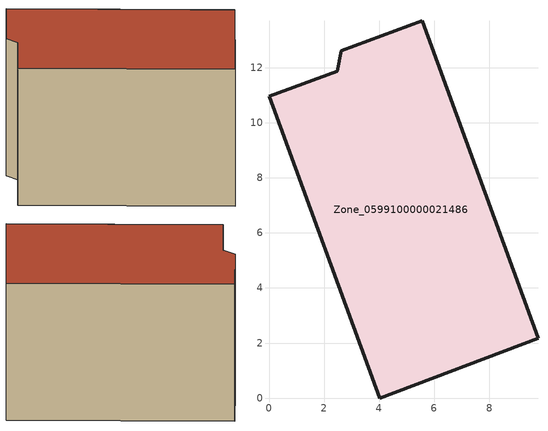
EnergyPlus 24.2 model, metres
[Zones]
Zone_0599100000021486
 floor ground (C_G): 2.62,12.62 5.56,13.7 9.77,2.17 4.02,0 0,10.97 2.47,11.88 z0
 wall outside (C_F): 4.02,0 9.77,2.17 5.56,13.7 2.62,12.62 2.47,11.88 0,10.97 4.02,0 z0:8.61
 roof outside (C_R): 5.56,13.7 2.62,12.62 2.47,11.88 0,10.97 4.02,0 9.77,2.17 z8.61
[BUILDING]
Pand.0599100000021486: North Axis=0; Terrain=City; Loads Convergence Tolerance Value=0.04; Temperature Convergence Tolerance Value=0.4; Solar Distribution=FullExterior; Maximum Number of Warmup Days=25; Minimum Number of Warmup Days=1
[Site:Location]
Rotterdam.The.Hague.AP_ZH_NLD Design_Conditions: Latitude=51.96; Longitude=4.45; Time Zone=1; Elevation=-4.5
[SITE:GROUNDTEMPERATURE:BUILDINGSURFACE]
18, 18, 18, 18, 18, 18, 18, 18, 18, 18, 18, 18
[MATERIAL] Thermal Absorptance=0.9; Solar Absorptance=0.7; Visible Absorptance=0.7
Name | Roughness | Thickness | Conductivity | Density | Specific Heat
G.TI.1946-1964 | MediumSmooth | 0.15 | 1 | 540 | 1210
F.TI.1946-1964 | Rough | 0.3 | 0.857143 | 1920 | 840
R.TI.1946-1964 | MediumRough | 0.2 | 0.277778 | 1500 | 1000
[CONSTRUCTION]
C_G: G.TI.1946-1964
C_F: F.TI.1946-1964
C_R: R.TI.1946-1964
[ZONE]
Zone_0599100000021486: Type=1; Multiplier=1; Ceiling Height=Autocalculate; Volume=Autocalculate; Floor Area=autocalculate; Part of Total Floor Area=Yes
[ZONEINFILTRATION:DESIGNFLOWRATE]
Infil_Zone_0599100000021486: Zone or ZoneList or Space or SpaceList=Zone_0599100000021486; Schedule=AlwaysOn; Design Flow Rate Calculation Method=Flow/Area; Flow Rate per Floor Area=0.003; Constant Term Coefficient=1; Temperature Term Coefficient=0; Velocity Term Coefficient=0; Velocity Squared Term Coefficient=0
[HVACTEMPLATE:ZONE:IDEALLOADSAIRSYSTEM]
Zone_0599100000021486: Maximum Heating Supply Air Temperature=50; Minimum Cooling Supply Air Temperature=13; Maximum Heating Supply Air Humidity Ratio=0.0156; Minimum Cooling Supply Air Humidity Ratio=0.0077; Heating Limit=NoLimit; Cooling Limit=NoLimit; Dehumidification Control Type=ConstantSensibleHeatRatio; Cooling Sensible Heat Ratio=0.7; Dehumidification Setpoint=60; Humidification Control Type=None; Humidification Setpoint=30; Outdoor Air Method=None; Outdoor Air Flow Rate per Person=0.00944; Outdoor Air Flow Rate per Zone Floor Area=0; Outdoor Air Flow Rate per Zone=0; Demand Controlled Ventilation Type=None; Outdoor Air Economizer Type=NoEconomizer; Heat Recovery Type=None; Sensible Heat Recovery Effectiveness=0.7; Latent Heat Recovery Effectiveness=0.65
[ZONECONTROL:THERMOSTAT]
ThermostatControl_Zone_0599100000021486: Zone or ZoneList=Zone_0599100000021486; Control Type Schedule=DualSetpointControlType; Control 1=Thermostat_Zone_0599100000021486; Temperature Difference Between Cutout And Setpoint=0
[THERMOSTATSETPOINT:DUALSETPOINT]
Thermostat_Zone_0599100000021486: Heating Setpoint Temperature Schedule=HeatingSetpoint_Zone_0599100000021486; Cooling Setpoint Temperature Schedule=CoolingSetpoint_Zone_0599100000021486
[SCHEDULE:COMPACT]
HeatingSetpoint_Zone_0599100000021486: Through: 12/31, For: AllDays, Until: 24:00, 21
CoolingSetpoint_Zone_0599100000021486: Through: 12/31, For: AllDays, Until: 24:00, 24
DualSetpointControlType: Through: 12/31, For: AllDays, Until: 24:00, 4
AlwaysOn: Through: 12/31, For: AllDays, Until: 24:00, 1
